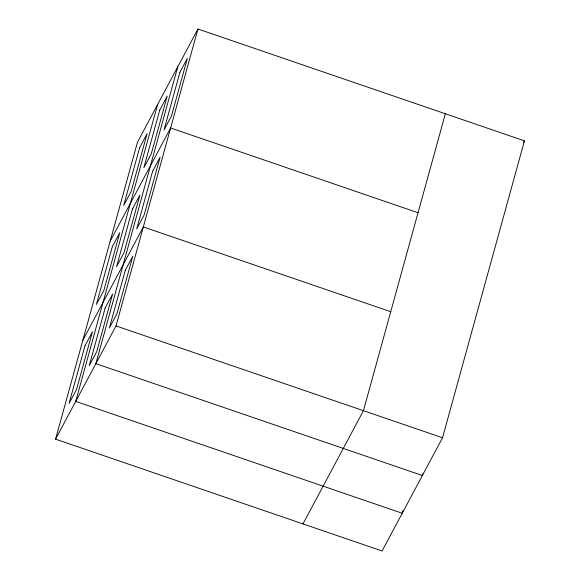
<?xml version="1.0" encoding="UTF-8"?>
<svg xmlns="http://www.w3.org/2000/svg" width="580" height="580" viewBox="0 0 580 580"><rect width="100%" height="100%" fill="white"/><g stroke="black" fill="none" stroke-linecap="round" stroke-linejoin="round"><path stroke-width="0.87" d="M55.564 439.147L137.475 142.223L197.932 29L524.436 140.853L442.525 437.777L382.068 551L55.564 439.147L116.022 325.924L197.932 29M157.629 104.48L75.719 401.403L402.215 513.257L402.94 510.639M177.784 66.743L95.867 363.66L422.37 475.52L422.849 473.773M445.346 113.76L363.428 410.684L302.977 523.907M110.171 241.2L170.629 127.977L418.035 212.73M82.867 340.17L143.325 226.947L390.732 311.707M523.595 142.426L524.436 140.853M116.022 325.924L442.525 437.777M84.999 345.724L69.085 403.412L76.545 389.434L92.459 331.745L84.999 345.724M112.302 246.746L96.389 304.435L103.849 290.464L119.763 232.776L112.302 246.746M139.613 147.769L123.692 205.458L131.153 191.487L147.073 133.799L139.613 147.769M105.154 307.98L89.24 365.668L96.7 351.697L112.614 294.009L105.154 307.98M132.457 209.003L116.544 266.691L124.004 252.72L139.918 195.032L132.457 209.003M159.761 110.033L143.847 167.721L151.307 153.743L167.221 96.062L159.761 110.033M125.302 270.236L109.388 327.925L116.848 313.954L132.762 256.266L125.302 270.236M152.612 171.267L136.691 228.955L144.152 214.977L160.073 157.289L152.612 171.267M179.916 72.29L164.002 129.978L171.463 116.007L187.376 58.319L179.916 72.29"/></g></svg>
